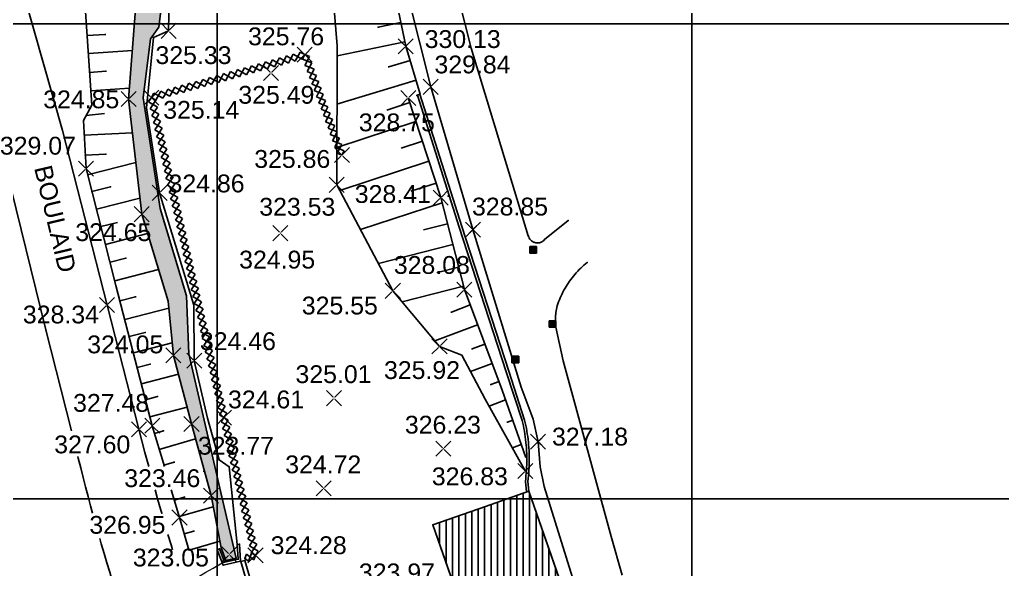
# Model space of a CAD drawing. Extents: x 109417 to 110207, y -57085 to -56659.
# Drawn here: x 109631.1 to 109734.6, y -56784.2 to -56726.3 of the extents above; entities that cross this region are included whole.
import ezdxf
from ezdxf.enums import TextEntityAlignment as Align

# ---------------------------------------------------------------- set-up
doc = ezdxf.new("R2010")
doc.units = 0
doc.header["$MEASUREMENT"] = 0
for name, color, linetype in [('Bati', 7, 'Continuous'), ('Canalisation', 7, 'Continuous'), ('CLOTURE', 7, 'Continuous'), ('colore lago', 131, 'Continuous'), ('Contorno lago', 150, 'Continuous'), ('Coordinate', 2, 'Continuous'), ('LIN018CO', 6, 'Continuous'), ('LIN035CO', 1, 'Continuous'), ('Scarpate', 2, 'Continuous'), ('TALUS', 7, 'Continuous'), ('TEXT035', 1, 'Continuous'), ('Voirie', 7, 'Continuous')]:
    doc.layers.add(name, color=color, linetype=linetype)
doc.styles.add('ARIAL', font='arial.ttf')

# ---------------------------------------------------------------- blocks, each defined once
blk = doc.blocks.new('GRILLAGE_NOUV')
at = {"color": 0}
for p, q in [((0.37, 0.39), (0, 0)), ((0.37, -0.39), (0, 0)), ((1.12, -0.39), (0.37, 0.39)), ((1.12, 0.39), (0.37, -0.39)), ((1.49, 0), (1.12, 0.39)), ((1.49, 0), (1.12, -0.39))]:
    blk.add_line(p, q, dxfattribs=at)
blk = doc.blocks.new('INVISIBLE')
at = {"color": 0}
for p, q in [((-0.04, 0), (0.04, 0)), ((0, -0.04), (0, 0.04))]:
    blk.add_line(p, q, dxfattribs=at)
at = {"flags": 1}
for tag, p in [('POINTNUMBER', (0, 0)), ('COMMENT', (0, -1.25))]:
    blk.add_attdef(tag, p, '', height=1, dxfattribs=at)
blk = doc.blocks.new('XCROSS')
at = {"color": 0}
for p, q in [((-0.37, -0.37), (0.37, 0.37)), ((0.37, -0.37), (-0.37, 0.37))]:
    blk.add_line(p, q, dxfattribs=at)
at = {"flags": 1}
for tag, p in [('POINTNUMBER', (0, 0)), ('COMMENT', (0, -1.25))]:
    blk.add_attdef(tag, p, '', height=1, dxfattribs=at)
blk = doc.blocks.new('PECH_AVALOIR')
at = {"color": 0}
for p, q in [((-0.36, 0.34), (0.35, 0.34)), ((-0.36, 0.34), (-0.36, -0.34)), ((-0.3, 0.29), (0.3, 0.29)), ((-0.3, 0.29), (-0.3, -0.29)), ((-0.16, 0.29), (-0.16, -0.29)), ((0, -0.29), (0, 0.29)), ((0.16, 0.29), (0.16, -0.29)), ((0.3, 0.29), (0.3, -0.29)), ((0.35, 0.34), (0.35, -0.34)), ((-0.36, -0.34), (0.35, -0.34)), ((-0.3, -0.29), (0.3, -0.29))]:
    blk.add_line(p, q, dxfattribs=at)
at = {"flags": 1}
for tag, p in [('POINTNUMBER', (0, 0)), ('COMMENT', (0, -1.25))]:
    blk.add_attdef(tag, p, '', height=1, dxfattribs=at)
blk = doc.blocks.new('quote')
at = {"layer": 'LIN018CO'}
for p, q in [((0.001, 0.001), (-0.001, -0.001)), ((0.001, -0.001), (-0.001, 0.001))]:
    blk.add_line(p, q, dxfattribs=at)
at = {"layer": 'LIN035CO'}
for p, q in [((-0.013, 0.013), (-0.106, 0.106)), ((0.106, 0.106), (0.013, 0.013)), ((-0.013, -0.013), (-0.106, -0.106)), ((0.106, -0.106), (0.013, -0.013))]:
    blk.add_line(p, q, dxfattribs=at)
at = {"layer": 'TEXT035', "style": 'ARIAL'}
blk.add_attdef('VALORE', text='', height=0.25, dxfattribs=at).set_placement((0, 0.33), align=Align.CENTER)

msp = doc.modelspace()

# ---------------------------------------------------------------- hatches: boundary and pattern name
at = {"layer": 'Bati'}
h = msp.add_hatch(dxfattribs=at)
h.set_pattern_fill('_VIDE', color=0, angle=-90, style=0, pattern_type=0)
h.set_pattern_definition([(270, (109341.3853, -57107.75), (0.6773333, -4e-16), [])])
h.paths.add_polyline_path([(109674.604, -56779.482), (109680.138, -56777.551), (109684.718, -56775.92), (109694.657, -56804.506), (109684.6, -56808.005), (109680.777, -56797.178)])
at = {"layer": 'colore lago', "linetype": 'Continuous', "lineweight": 0}
msp.add_hatch(color=256, dxfattribs=at).paths.add_polyline_path([(109646.391, -56721.691), (109643.77, -56721.375), (109643.253, -56725.663), (109642.552, -56734.662), (109643.941, -56746.778), (109646.728, -56755.941), (109647.272, -56761.639), (109649.178, -56768.857), (109651.243, -56776.393), (109652.296, -56781.887), (109652.79, -56783.231), (109653.892, -56782.98), (109652.362, -56776.542), (109650.414, -56767.985), (109648.9, -56761.484), (109648.652, -56755.356), (109645.865, -56746.193), (109644.071, -56734.545), (109644.845, -56728.334), (109645.741, -56727.075)])

# ---------------------------------------------------------------- linework, layer by layer
at = {"layer": 'Bati', "linetype": 'Continuous'}
for p, q in [((109673.233, -56734.16, 330.068), (109672.966, -56734.245, 330.068)), ((109677.38, -56748.15, 329.278), (109672.966, -56734.245, 330.068)), ((109677.646, -56748.064, 329.278), (109673.233, -56734.16, 330.068)), ((109682.594, -56763.29, 328.108), (109677.646, -56748.064, 329.278)), ((109682.328, -56763.377, 328.108), (109677.38, -56748.15, 329.278)), ((109678.816, -56748.396, 328.854), (109683.916, -56764.978, 327.602)), ((109682.328, -56763.377, 328.107), (109684.003, -56768.478, 327.669)), ((109684.26, -56768.442, 327.669), (109682.594, -56763.29, 328.108)), ((109683.916, -56764.978, 327.602), (109685.18, -56768.363, 327.335)), ((109684.34, -56774.896, 327.595), (109684.466, -56776.007, 327.595)), ((109684.599, -56774.907, 327.595), (109684.718, -56775.918, 327.595)), ((109680.138, -56777.551, 324.055), (109684.718, -56775.92, 326.712)), ((109684.718, -56775.92, 326.712), (109694.657, -56804.506, 324.266)), ((109674.604, -56779.482, 324.055), (109680.138, -56777.551, 324.055)), ((109680.777, -56797.178, 323.996), (109674.604, -56779.482, 324.055)), ((109651.885, -56782.094, 324.417), (109652.118, -56782.004, 324.417)), ((109652.505, -56783.703, 324.385), (109651.885, -56782.094, 324.417)), ((109652.661, -56783.413, 324.387), (109652.118, -56782.004, 324.417)), ((109654.244, -56781.516, 324.353), (109653.989, -56781.532, 324.335)), ((109653.994, -56781.531, 324.353), (109654.088, -56783.101, 324.397)), ((109654.244, -56781.516, 324.353), (109654.351, -56783.3, 324.403)), ((109654.088, -56783.101, 324.397), (109652.661, -56783.413, 324.387)), ((109654.379, -56783.347, 324.501), (109654.792, -56783.226, 324.501)), ((109656.591, -56789.366, 324.439), (109654.792, -56783.226, 324.501)), ((109654.351, -56783.3, 324.403), (109652.505, -56783.703, 324.385)), ((109656.18, -56789.492, 324.439), (109654.379, -56783.347, 324.501))]:
    msp.add_line(p, q, dxfattribs=at)
for points in [[(109684.34, -56774.896, 327.595), (109684.375, -56774.604, 327.598), (109684.406, -56774.312, 327.602), (109684.432, -56774.02, 327.605), (109684.454, -56773.727, 327.608), (109684.47, -56773.433, 327.612), (109684.482, -56773.14, 327.615), (109684.488, -56772.846, 327.618), (109684.49, -56772.552, 327.622), (109684.487, -56772.259, 327.625), (109684.479, -56771.965, 327.629), (109684.466, -56771.672, 327.632), (109684.448, -56771.378, 327.635), (109684.425, -56771.086, 327.639), (109684.398, -56770.793, 327.642), (109684.365, -56770.501, 327.646), (109684.328, -56770.21, 327.649), (109684.286, -56769.919, 327.652), (109684.239, -56769.629, 327.656), (109684.187, -56769.34, 327.659), (109684.13, -56769.052, 327.662), (109684.069, -56768.764, 327.666), (109684.003, -56768.478, 327.669)], [(109684.599, -56774.907, 327.595), (109684.635, -56774.613, 327.598), (109684.667, -56774.319, 327.602), (109684.693, -56774.024, 327.605), (109684.714, -56773.729, 327.608), (109684.731, -56773.434, 327.612), (109684.742, -56773.138, 327.615), (109684.749, -56772.842, 327.618), (109684.751, -56772.546, 327.622), (109684.748, -56772.25, 327.625), (109684.739, -56771.955, 327.629), (109684.726, -56771.659, 327.632), (109684.708, -56771.364, 327.635), (109684.686, -56771.069, 327.639), (109684.658, -56770.774, 327.642), (109684.625, -56770.48, 327.646), (109684.588, -56770.186, 327.649), (109684.545, -56769.893, 327.652), (109684.498, -56769.601, 327.656), (109684.446, -56769.31, 327.659), (109684.389, -56769.02, 327.662), (109684.327, -56768.73, 327.666), (109684.26, -56768.442, 327.669)], [(109674.604, -56779.482, 324.055), (109680.138, -56777.551, 324.055), (109684.718, -56775.92, 326.712), (109694.657, -56804.506, 324.266), (109684.6, -56808.005, 324.06), (109680.777, -56797.178, 323.996), (109674.604, -56779.482, 324.055)]]:
    msp.add_polyline3d(points, dxfattribs=at)
at = {"layer": 'Contorno lago', "linetype": 'Continuous', "elevation": 322.711, "flags": 128}
msp.add_lwpolyline([(109643.77, -56721.375), (109643.253, -56725.663), (109642.552, -56734.662), (109643.941, -56746.778), (109646.728, -56755.941), (109647.272, -56761.639), (109649.178, -56768.857), (109651.243, -56776.393), (109652.296, -56781.887), (109652.79, -56783.231), (109653.892, -56782.98), (109652.362, -56776.542), (109650.414, -56767.985), (109648.9, -56761.484), (109648.652, -56755.356), (109645.865, -56746.193), (109644.071, -56734.545), (109644.845, -56728.334), (109645.741, -56727.075), (109646.391, -56721.691)], dxfattribs=at)
at = {"layer": 'Coordinate'}
for p, q in [((109701.885, -56659.48), (109701.885, -56819.784)), ((109651.885, -56699.754), (109651.885, -57064.686)), ((109873.873, -56726.75), (109586.949, -56726.75)), ((109856.554, -56776.75), (109586.949, -56776.75))]:
    msp.add_line(p, q, dxfattribs=at)
at = {"layer": 'LIN018CO', "linetype": 'Continuous', "lineweight": 0}
msp.add_spline([(109639.581, -56794.654), (109649.145, -56793.113), (109646.221, -56790.282), (109653.023, -56783.158)], degree=3, dxfattribs=at)
at = {"layer": 'Scarpate', "linetype": 'Continuous'}
for p, q in [((109664.522, -56729.042, 326.333), (109663.307, -56714.046, 327.199)), ((109671.739, -56729.101, 330.13), (109670.041, -56720.79, 330.495)), ((109637.827, -56722.666, 329.462), (109638.684, -56735.284, 329.069)), ((109671.227, -56726.593, 330.24), (109668.853, -56727.078, 330.24)), ((109638.188, -56727.981, 329.296), (109640.101, -56727.851, 329.296)), ((109664.472, -56743.682, 325.527), (109664.522, -56729.042, 326.333)), ((109671.645, -56728.639, 330.15), (109664.519, -56730.095, 326.275)), ((109673.268, -56734.13, 329.691), (109671.739, -56729.101, 330.13)), ((109638.316, -56729.859, 329.238), (109642.951, -56729.544, 324.994)), ((109672.193, -56730.594, 330), (109669.947, -56731.277, 330)), ((109638.451, -56731.853, 329.176), (109640.165, -56731.736, 329.176)), ((109638.582, -56733.781, 329.116), (109642.642, -56733.505, 324.884)), ((109672.826, -56732.676, 329.818), (109664.501, -56735.207, 325.994)), ((109672.004, -56734.541, 328.747), (109675.432, -56745.03, 328.406)), ((109638.684, -56735.284, 329.069), (109637.802, -56736.922, 329.306)), ((109672.163, -56735.027, 328.731), (109669.733, -56735.821, 328.731)), ((109638.09, -56736.388, 329.229), (109640.022, -56736.162, 329.229)), ((109637.802, -56736.922, 329.306), (109638.068, -56741.977, 329.067)), ((109672.818, -56737.03, 328.666), (109664.486, -56739.754, 325.743)), ((109637.884, -56738.474, 329.233), (109642.959, -56738.207, 324.792)), ((109673.495, -56739.102, 328.599), (109671.275, -56739.828, 328.599)), ((109637.994, -56740.572, 329.133), (109640.161, -56740.458, 329.133)), ((109638.238, -56742.636, 329.026), (109643.317, -56741.332, 324.739)), ((109674.182, -56741.205, 328.53), (109664.787, -56744.276, 325.528)), ((109638.068, -56741.977, 329.067), (109641.225, -56754.271, 328.308)), ((109638.691, -56744.401, 328.917), (109640.641, -56743.901, 328.917)), ((109670.385, -56754.839, 325.553), (109664.472, -56743.682, 325.527)), ((109674.932, -56743.499, 328.456), (109672.281, -56744.365, 328.456)), ((109639.168, -56746.261, 328.802), (109643.747, -56745.086, 324.676)), ((109675.574, -56745.583, 328.388), (109666.97, -56748.395, 325.538)), ((109675.432, -56745.03, 328.406), (109677.92, -56754.718, 328.082)), ((109639.638, -56748.089, 328.69), (109641.383, -56747.641, 328.69)), ((109676.139, -56747.784, 328.314), (109673.627, -56748.429, 328.314)), ((109640.118, -56749.958, 328.574), (109644.561, -56748.816, 324.594)), ((109676.7, -56749.968, 328.241), (109668.869, -56751.979, 325.546)), ((109640.598, -56751.83, 328.459), (109642.258, -56751.404, 328.459)), ((109641.098, -56753.776, 328.339), (109645.71, -56752.592, 324.497)), ((109677.311, -56752.344, 328.161), (109675.102, -56752.912, 328.161)), ((109641.225, -56754.271, 328.308), (109645.046, -56769.045, 327.482)), ((109675.294, -56760.696, 325.918), (109670.385, -56754.839, 325.553)), ((109677.825, -56754.346, 328.094), (109671.363, -56756.005, 325.626)), ((109677.92, -56754.718, 328.082), (109681.908, -56765.29, 327.677)), ((109641.643, -56755.886, 328.218), (109643.294, -56755.462, 328.218)), ((109678.528, -56756.33, 328.02), (109676.544, -56757.079, 328.02)), ((109642.151, -56757.85, 328.108), (109646.797, -56756.657, 324.365)), ((109679.316, -56758.419, 327.94), (109674.81, -56760.119, 325.882)), ((109642.618, -56759.657, 328.007), (109644.294, -56759.227, 328.007)), ((109643.058, -56761.358, 327.912), (109647.145, -56760.308, 324.133)), ((109680.086, -56760.459, 327.862), (109678.754, -56760.962, 327.862)), ((109677.648, -56761.612, 326.649), (109675.294, -56760.696, 325.918)), ((109643.462, -56762.92, 327.824), (109644.835, -56762.568, 327.824)), ((109680.122, -56766.23, 326.83), (109677.648, -56761.612, 326.649)), ((109680.849, -56762.483, 327.785), (109678.575, -56763.341, 326.717)), ((109643.902, -56764.619, 327.729), (109647.795, -56763.619, 323.972)), ((109681.572, -56764.398, 327.711), (109680.72, -56764.72, 327.711)), ((109681.908, -56765.29, 327.677), (109684.39, -56772.396, 327.092)), ((109644.337, -56766.302, 327.635), (109645.609, -56765.975, 327.635)), ((109680.122, -56766.23, 326.83), (109684.336, -56773.806, 326.832)), ((109682.266, -56766.314, 327.593), (109680.533, -56766.968, 326.83)), ((109644.8, -56768.094, 327.535), (109648.712, -56767.09, 323.838)), ((109683.015, -56768.459, 327.416), (109682.444, -56768.675, 327.416)), ((109646.319, -56773.335, 327.246), (109645.046, -56769.045, 327.482)), ((109645.287, -56769.857, 327.437), (109646.214, -56769.582, 327.437)), ((109645.789, -56771.55, 327.344), (109649.606, -56770.418, 323.707)), ((109683.912, -56771.025, 327.205), (109682.984, -56771.375, 326.831)), ((109646.275, -56773.186, 327.254), (109647.368, -56772.864, 327.254)), ((109650.401, -56773.87, 323.701), (109650.54, -56773.828, 323.568)), ((109647.909, -56778.698, 326.95), (109647.05, -56775.8, 327.11)), ((109647.37, -56776.879, 327.05), (109648.522, -56776.539, 327.05)), ((109647.877, -56778.591, 326.956), (109651.473, -56777.592, 323.43)), ((109648.912, -56782.095, 326.722), (109647.909, -56778.698, 326.95)), ((109648.419, -56780.424, 326.834), (109649.433, -56780.125, 326.834)), ((109648.928, -56782.152, 326.718), (109652.164, -56781.197, 323.329))]:
    msp.add_line(p, q, dxfattribs=at)
at = {"layer": 'TALUS', "linetype": 'Continuous'}
for p, q in [((109647.036, -56715.099, 325.708), (109646.764, -56727.478, 325.331)), ((109645.178, -56728.19, 325.132), (109644.431, -56735.588, 325.182)), ((109646.764, -56727.478, 325.331), (109645.178, -56728.19, 325.132)), ((109644.431, -56735.588, 325.182), (109645.818, -56744.523, 324.865)), ((109645.818, -56744.523, 324.865), (109649.432, -56756.342, 324.589)), ((109649.432, -56756.342, 324.589), (109649.467, -56762.196, 324.462)), ((109649.467, -56762.196, 324.462), (109650.861, -56768.237, 324.4)), ((109650.861, -56768.237, 324.4), (109652.086, -56772.645, 324.27)), ((109652.086, -56772.645, 324.27), (109653.145, -56773.357, 324.649)), ((109653.145, -56773.357, 324.649), (109653.989, -56781.532, 324.335))]:
    msp.add_line(p, q, dxfattribs=at)
at = {"layer": 'Voirie', "linetype": 'Continuous'}
for p, q in [((109671.65, -56722.426, 330.501), (109674.374, -56733.375, 329.841)), ((109635.594, -56737.957, 329.362), (109631.444, -56723.327, 330.178)), ((109677.103, -56723.313, 330.247), (109678.623, -56729.289, 329.914)), ((109678.623, -56729.289, 329.914), (109684.651, -56749.051, 328.718)), ((109674.374, -56733.375, 329.841), (109678.816, -56748.396, 328.854)), ((109640.285, -56756.341, 328.338), (109635.594, -56737.957, 329.362)), ((109629.657, -56741.982, 329.29), (109633.846, -56758.962, 328.435)), ((109686.359, -56749.453, 328.764), (109688.859, -56747.435, 329.215)), ((109640.285, -56756.341, 328.338), (109643.642, -56769.418, 327.602)), ((109633.846, -56758.962, 328.435), (109636.538, -56769.575, 327.914)), ((109688.322, -56762.221, 327.774), (109687.556, -56758.675, 328.056)), ((109693.378, -56780.688, 326.233), (109688.322, -56762.221, 327.774)), ((109685.18, -56768.363, 327.335), (109685.68, -56770.727, 327.182)), ((109685.68, -56770.727, 327.182), (109685.896, -56773.37, 326.983)), ((109685.896, -56773.37, 326.983), (109686.318, -56775.435, 326.82)), ((109686.318, -56775.435, 326.82), (109690.309, -56788.189, 325.699)), ((109694.537, -56784.769, 325.88), (109693.378, -56780.688, 326.233))]:
    msp.add_line(p, q, dxfattribs=at)
for points in [[(109684.651, -56749.051, 328.718), (109684.69, -56749.172, 328.72), (109684.744, -56749.287, 328.722), (109684.812, -56749.394, 328.724), (109684.893, -56749.492, 328.727), (109684.987, -56749.578, 328.73), (109685.09, -56749.652, 328.733), (109685.202, -56749.712, 328.736), (109685.321, -56749.756, 328.739), (109685.445, -56749.785, 328.743), (109685.571, -56749.798, 328.746), (109685.698, -56749.795, 328.749), (109685.824, -56749.775, 328.752), (109685.946, -56749.74, 328.755), (109686.062, -56749.689, 328.758), (109686.171, -56749.623, 328.76), (109686.271, -56749.544, 328.762), (109686.359, -56749.453, 328.764)], [(109690.838, -56751.856, 329.01), (109690.666, -56752, 328.98), (109690.497, -56752.148, 328.95), (109690.331, -56752.3, 328.92), (109690.168, -56752.455, 328.889), (109690.009, -56752.614, 328.859), (109689.854, -56752.777, 328.828), (109689.703, -56752.943, 328.797), (109689.555, -56753.113, 328.766), (109689.411, -56753.285, 328.735), (109689.271, -56753.461, 328.704), (109689.136, -56753.64, 328.673), (109689.004, -56753.823, 328.642), (109688.876, -56754.008, 328.611), (109688.753, -56754.196, 328.58), (109688.634, -56754.386, 328.549), (109688.519, -56754.579, 328.518), (109688.408, -56754.775, 328.487), (109688.302, -56754.973, 328.456), (109688.201, -56755.174, 328.425), (109688.104, -56755.377, 328.394), (109688.012, -56755.582, 328.364), (109687.924, -56755.789, 328.333), (109687.841, -56755.998, 328.303), (109687.763, -56756.209, 328.273), (109687.689, -56756.421, 328.243)], [(109687.689, -56756.421, 328.243), (109687.651, -56756.591, 328.229), (109687.618, -56756.763, 328.214), (109687.589, -56756.935, 328.2), (109687.564, -56757.108, 328.186), (109687.545, -56757.281, 328.171), (109687.53, -56757.455, 328.157), (109687.519, -56757.629, 328.142), (109687.514, -56757.804, 328.128), (109687.513, -56757.978, 328.113), (109687.517, -56758.153, 328.099), (109687.525, -56758.327, 328.085), (109687.538, -56758.501, 328.07), (109687.556, -56758.675, 328.056)], [(109643.642, -56769.418, 327.602), (109643.959, -56770.64, 327.53), (109644.28, -56771.861, 327.457), (109644.606, -56773.08, 327.385), (109644.675, -56773.335, 327.37)], [(109637.216, -56772.291, 327.777), (109637.257, -56772.463, 327.768), (109637.506, -56773.471, 327.715), (109637.759, -56774.477, 327.661), (109638.017, -56775.482, 327.607), (109638.281, -56776.486, 327.553), (109638.549, -56777.488, 327.5), (109638.76, -56778.261, 327.458)], [(109645.353, -56775.8, 327.224), (109645.614, -56776.73, 327.168), (109645.96, -56777.944, 327.096), (109646.052, -56778.261, 327.077)], [(109639.507, -56780.915, 327.315), (109639.672, -56781.485, 327.285), (109639.965, -56782.48, 327.231), (109640.263, -56783.474, 327.177), (109640.566, -56784.467, 327.123), (109640.874, -56785.458, 327.07), (109641.187, -56786.447, 327.016), (109641.505, -56787.435, 326.962), (109641.828, -56788.421, 326.908), (109642.156, -56789.406, 326.855), (109642.488, -56790.389, 326.801)], [(109646.702, -56780.483, 326.945), (109647.028, -56781.578, 326.879), (109647.185, -56782.095, 326.848)]]:
    msp.add_polyline3d(points, dxfattribs=at)

# ---------------------------------------------------------------- block references
ref = msp.add_blockref('quote', (109646.764, -56727.478, 325.331), dxfattribs=dict(xscale=7.500000000000001, yscale=7.500000000000001, zscale=7.500000000000001, rotation=6.832412538883198e-07))
ref.add_attrib('VALORE', '325.33', dxfattribs={"layer": 'TEXT035', "height": 1.875, "rotation": 0, "style": 'ARIAL'}).set_placement((109649.386, -56730.972, 325.331), align=Align.CENTER)
ref = msp.add_blockref('quote', (109661.107, -56729.984, 325.763), dxfattribs=dict(xscale=7.500000000000001, yscale=7.500000000000001, zscale=7.500000000000001, rotation=6.832412538883198e-07))
ref.add_attrib('VALORE', '325.76', dxfattribs={"layer": 'TEXT035', "height": 1.875, "rotation": 0, "style": 'ARIAL'}).set_placement((109659.141, -56728.996, 325.763), align=Align.CENTER)
ref = msp.add_blockref('quote', (109671.739, -56729.101, 330.13), dxfattribs=dict(xscale=7.500000000000001, yscale=7.500000000000001, zscale=7.500000000000001, rotation=6.832412538883198e-07))
ref.add_attrib('VALORE', '330.13', dxfattribs={"layer": 'TEXT035', "height": 1.875, "rotation": 0, "style": 'ARIAL'}).set_placement((109677.743, -56729.281, 330.13), align=Align.CENTER)
ref = msp.add_blockref('quote', (109674.374, -56733.375, 329.841), dxfattribs=dict(xscale=7.500000000000001, yscale=7.500000000000001, zscale=7.500000000000001, rotation=6.832412538883198e-07))
ref.add_attrib('VALORE', '329.84', dxfattribs={"layer": 'TEXT035', "height": 1.875, "rotation": 0, "style": 'ARIAL'}).set_placement((109678.771, -56731.955, 329.841), align=Align.CENTER)
ref = msp.add_blockref('quote', (109657.55, -56731.909, 325.487), dxfattribs=dict(xscale=7.500000000000001, yscale=7.500000000000001, zscale=7.500000000000001, rotation=6.832412538883198e-07))
ref.add_attrib('VALORE', '325.49', dxfattribs={"layer": 'TEXT035', "height": 1.875, "rotation": 0, "style": 'ARIAL'}).set_placement((109658.117, -56735.149, 325.487), align=Align.CENTER)
ref = msp.add_blockref('quote', (109642.552, -56734.662, 324.852), dxfattribs=dict(xscale=7.500000000000001, yscale=7.500000000000001, zscale=7.500000000000001, rotation=6.832412538883198e-07))
ref.add_attrib('VALORE', '324.85', dxfattribs={"layer": 'TEXT035', "height": 1.875, "rotation": 0, "style": 'ARIAL'}).set_placement((109637.565, -56735.627, 324.852), align=Align.CENTER)
ref = msp.add_blockref('quote', (109644.958, -56734.504, 325.138), dxfattribs=dict(xscale=7.500000000000001, yscale=7.500000000000001, zscale=7.500000000000001, rotation=6.832412538883198e-07))
ref.add_attrib('VALORE', '325.14', dxfattribs={"layer": 'TEXT035', "height": 1.875, "rotation": 0, "style": 'ARIAL'}).set_placement((109650.205, -56736.726, 325.138), align=Align.CENTER)
ref = msp.add_blockref('quote', (109638.068, -56741.977, 329.067), dxfattribs=dict(xscale=7.500000000000001, yscale=7.500000000000001, zscale=7.500000000000001, rotation=6.832412538883198e-07))
ref.add_attrib('VALORE', '329.07', dxfattribs={"layer": 'TEXT035', "height": 1.875, "rotation": 0, "style": 'ARIAL'}).set_placement((109633.003, -56740.506, 329.067), align=Align.CENTER)
ref = msp.add_blockref('quote', (109665.019, -56740.555, 325.859), dxfattribs=dict(xscale=7.500000000000001, yscale=7.500000000000001, zscale=7.500000000000001, rotation=6.832412538883198e-07))
ref.add_attrib('VALORE', '325.86', dxfattribs={"layer": 'TEXT035', "height": 1.875, "rotation": 0, "style": 'ARIAL'}).set_placement((109659.79, -56741.899, 325.859), align=Align.CENTER)
ref = msp.add_blockref('quote', (109645.818, -56744.523, 324.865), dxfattribs=dict(xscale=7.500000000000001, yscale=7.500000000000001, zscale=7.500000000000001, rotation=6.832412538883198e-07))
ref.add_attrib('VALORE', '324.86', dxfattribs={"layer": 'TEXT035', "height": 1.875, "rotation": 0, "style": 'ARIAL'}).set_placement((109650.763, -56744.479, 324.865), align=Align.CENTER)
ref = msp.add_blockref('quote', (109664.472, -56743.682, 325.527), dxfattribs=dict(xscale=7.500000000000001, yscale=7.500000000000001, zscale=7.500000000000001, rotation=6.832412538883198e-07))
ref.add_attrib('VALORE', '323.53', dxfattribs={"layer": 'TEXT035', "height": 1.875, "rotation": 0, "style": 'ARIAL'}).set_placement((109660.32, -56746.931, 325.527), align=Align.CENTER)
ref = msp.add_blockref('quote', (109643.941, -56746.778, 324.647), dxfattribs=dict(xscale=7.500000000000001, yscale=7.500000000000001, zscale=7.500000000000001, rotation=6.832412538883198e-07))
ref.add_attrib('VALORE', '324.65', dxfattribs={"layer": 'TEXT035', "height": 1.875, "rotation": 0, "style": 'ARIAL'}).set_placement((109640.942, -56749.607, 324.647), align=Align.CENTER)
ref = msp.add_blockref('quote', (109678.816, -56748.396, 328.854), dxfattribs=dict(xscale=7.500000000000001, yscale=7.500000000000001, zscale=7.500000000000001, rotation=6.832412538883198e-07))
ref.add_attrib('VALORE', '328.85', dxfattribs={"layer": 'TEXT035', "height": 1.875, "rotation": 0, "style": 'ARIAL'}).set_placement((109682.726, -56746.913, 328.854), align=Align.CENTER)
ref = msp.add_blockref('quote', (109658.541, -56748.771, 324.948), dxfattribs=dict(xscale=7.500000000000001, yscale=7.500000000000001, zscale=7.500000000000001, rotation=6.832412538883198e-07))
ref.add_attrib('VALORE', '324.95', dxfattribs={"layer": 'TEXT035', "height": 1.875, "rotation": 0, "style": 'ARIAL'}).set_placement((109658.2, -56752.493, 324.948), align=Align.CENTER)
ref = msp.add_blockref('quote', (109677.92, -56754.718, 328.082), dxfattribs=dict(xscale=7.500000000000001, yscale=7.500000000000001, zscale=7.500000000000001, rotation=6.832412538883198e-07))
ref.add_attrib('VALORE', '328.08', dxfattribs={"layer": 'TEXT035', "height": 1.875, "rotation": 0, "style": 'ARIAL'}).set_placement((109674.493, -56753.058, 328.082), align=Align.CENTER)
ref = msp.add_blockref('quote', (109670.385, -56754.839, 325.553), dxfattribs=dict(xscale=7.500000000000001, yscale=7.500000000000001, zscale=7.500000000000001, rotation=6.832412538883198e-07))
ref.add_attrib('VALORE', '325.55', dxfattribs={"layer": 'TEXT035', "height": 1.875, "rotation": 0, "style": 'ARIAL'}).set_placement((109664.8, -56757.329, 325.553), align=Align.CENTER)
ref = msp.add_blockref('quote', (109640.285, -56756.341, 328.338), dxfattribs=dict(xscale=7.500000000000001, yscale=7.500000000000001, zscale=7.500000000000001, rotation=6.832412538883198e-07))
ref.add_attrib('VALORE', '328.34', dxfattribs={"layer": 'TEXT035', "height": 1.875, "rotation": 0, "style": 'ARIAL'}).set_placement((109635.423, -56758.273, 328.338), align=Align.CENTER)
ref = msp.add_blockref('quote', (109649.467, -56762.196, 324.462), dxfattribs=dict(xscale=7.500000000000001, yscale=7.500000000000001, zscale=7.500000000000001, rotation=6.832412538883198e-07))
ref.add_attrib('VALORE', '324.46', dxfattribs={"layer": 'TEXT035', "height": 1.875, "rotation": 0, "style": 'ARIAL'}).set_placement((109654.066, -56761.082, 324.462), align=Align.CENTER)
ref = msp.add_blockref('quote', (109647.272, -56761.639, 324.049), dxfattribs=dict(xscale=7.500000000000001, yscale=7.500000000000001, zscale=7.500000000000001, rotation=6.832412538883198e-07))
ref.add_attrib('VALORE', '324.05', dxfattribs={"layer": 'TEXT035', "height": 1.875, "rotation": 0, "style": 'ARIAL'}).set_placement((109642.203, -56761.419, 324.049), align=Align.CENTER)
ref = msp.add_blockref('quote', (109675.294, -56760.696, 325.918), dxfattribs=dict(xscale=7.500000000000001, yscale=7.500000000000001, zscale=7.500000000000001, rotation=6.832412538883198e-07))
ref.add_attrib('VALORE', '325.92', dxfattribs={"layer": 'TEXT035', "height": 1.875, "rotation": 0, "style": 'ARIAL'}).set_placement((109673.457, -56764.123, 325.918), align=Align.CENTER)
ref = msp.add_blockref('quote', (109664.179, -56766.142, 325.011), dxfattribs=dict(xscale=7.500000000000001, yscale=7.500000000000001, zscale=7.500000000000001, rotation=6.832412538883198e-07))
ref.add_attrib('VALORE', '325.01', dxfattribs={"layer": 'TEXT035', "height": 1.875, "rotation": 0, "style": 'ARIAL'}).set_placement((109664.133, -56764.554, 325.011), align=Align.CENTER)
ref = msp.add_blockref('quote', (109645.046, -56769.045, 327.482), dxfattribs=dict(xscale=7.500000000000001, yscale=7.500000000000001, zscale=7.500000000000001, rotation=6.832412538883198e-07))
ref.add_attrib('VALORE', '327.48', dxfattribs={"layer": 'TEXT035', "height": 1.875, "rotation": 0, "style": 'ARIAL'}).set_placement((109640.714, -56767.574, 327.482), align=Align.CENTER)
ref = msp.add_blockref('quote', (109652.589, -56768.184, 324.61), dxfattribs=dict(xscale=7.500000000000001, yscale=7.500000000000001, zscale=7.500000000000001, rotation=6.832412538883198e-07))
ref.add_attrib('VALORE', '324.61', dxfattribs={"layer": 'TEXT035', "height": 1.875, "rotation": 0, "style": 'ARIAL'}).set_placement((109657.032, -56767.213, 324.61), align=Align.CENTER)
ref = msp.add_blockref('quote', (109643.642, -56769.418, 327.602), dxfattribs=dict(xscale=7.500000000000001, yscale=7.500000000000001, zscale=7.500000000000001, rotation=6.832412538883198e-07))
ref.add_attrib('VALORE', '327.60', dxfattribs={"layer": 'TEXT035', "height": 1.875, "rotation": 0, "style": 'ARIAL'}).set_placement((109638.727, -56771.947, 327.602), align=Align.CENTER)
ref = msp.add_blockref('quote', (109649.178, -56768.857, 323.77), dxfattribs=dict(xscale=7.500000000000001, yscale=7.500000000000001, zscale=7.500000000000001, rotation=6.832412538883198e-07))
ref.add_attrib('VALORE', '323.77', dxfattribs={"layer": 'TEXT035', "height": 1.875, "rotation": 0, "style": 'ARIAL'}).set_placement((109653.853, -56772.087, 323.77), align=Align.CENTER)
ref = msp.add_blockref('quote', (109675.7, -56771.458, 326.235), dxfattribs=dict(xscale=7.500000000000001, yscale=7.500000000000001, zscale=7.500000000000001, rotation=6.832412538883198e-07))
ref.add_attrib('VALORE', '326.23', dxfattribs={"layer": 'TEXT035', "height": 1.875, "rotation": 0, "style": 'ARIAL'}).set_placement((109675.654, -56769.87, 326.235), align=Align.CENTER)
ref = msp.add_blockref('quote', (109685.68, -56770.727, 327.182), dxfattribs=dict(xscale=7.500000000000001, yscale=7.500000000000001, zscale=7.500000000000001, rotation=6.832412538883198e-07))
ref.add_attrib('VALORE', '327.18', dxfattribs={"layer": 'TEXT035', "height": 1.875, "rotation": 0, "style": 'ARIAL'}).set_placement((109691.15, -56771.125, 327.182), align=Align.CENTER)
ref = msp.add_blockref('quote', (109663.098, -56775.635, 324.722), dxfattribs=dict(xscale=7.500000000000001, yscale=7.500000000000001, zscale=7.500000000000001, rotation=6.832412538883198e-07))
ref.add_attrib('VALORE', '324.72', dxfattribs={"layer": 'TEXT035', "height": 1.875, "rotation": 0, "style": 'ARIAL'}).set_placement((109663.052, -56774.047, 324.722), align=Align.CENTER)
ref = msp.add_blockref('quote', (109651.243, -56776.393, 323.464), dxfattribs=dict(xscale=7.500000000000001, yscale=7.500000000000001, zscale=7.500000000000001, rotation=6.832412538883198e-07))
ref.add_attrib('VALORE', '323.46', dxfattribs={"layer": 'TEXT035', "height": 1.875, "rotation": 0, "style": 'ARIAL'}).set_placement((109646.103, -56775.502, 323.464), align=Align.CENTER)
ref = msp.add_blockref('quote', (109684.336, -56773.806, 326.832), dxfattribs=dict(xscale=7.500000000000001, yscale=7.500000000000001, zscale=7.500000000000001, rotation=6.832412538883198e-07))
ref.add_attrib('VALORE', '326.83', dxfattribs={"layer": 'TEXT035', "height": 1.875, "rotation": 0, "style": 'ARIAL'}).set_placement((109678.495, -56775.309, 326.832), align=Align.CENTER)
ref = msp.add_blockref('quote', (109647.909, -56778.698, 326.95), dxfattribs=dict(xscale=7.500000000000001, yscale=7.500000000000001, zscale=7.500000000000001, rotation=6.832412538883198e-07))
ref.add_attrib('VALORE', '326.95', dxfattribs={"layer": 'TEXT035', "height": 1.875, "rotation": 0, "style": 'ARIAL'}).set_placement((109642.431, -56780.415, 326.95), align=Align.CENTER)
ref = msp.add_blockref('quote', (109655.917, -56782.689, 324.276), dxfattribs=dict(xscale=7.500000000000001, yscale=7.500000000000001, zscale=7.500000000000001, rotation=6.832412538883198e-07))
ref.add_attrib('VALORE', '324.28', dxfattribs={"layer": 'TEXT035', "height": 1.875, "rotation": 0, "style": 'ARIAL'}).set_placement((109661.519, -56782.558, 324.276), align=Align.CENTER)
ref = msp.add_blockref('quote', (109653.167, -56782.594), dxfattribs=dict(xscale=7.500000000000001, yscale=7.500000000000001, zscale=7.500000000000001, rotation=6.832412538883198e-07))
ref.add_attrib('VALORE', '323.05', dxfattribs={"layer": 'TEXT035', "height": 1.875, "rotation": 0, "style": 'ARIAL'}).set_placement((109647.007, -56783.855), align=Align.CENTER)
ref = msp.add_blockref('quote', (109665.545, -56785.97, 323.97), dxfattribs=dict(xscale=7.500000000000001, yscale=7.500000000000001, zscale=7.500000000000001, rotation=6.832412538883198e-07))
ref.add_attrib('VALORE', '323.97', dxfattribs={"layer": 'TEXT035', "height": 1.875, "rotation": 0, "style": 'ARIAL'}).set_placement((109670.816, -56785.418, 323.97), align=Align.CENTER)
at = {"layer": 'Bati', "color": 1}
for p in [(109672.903, -56734.288, 329.01), (109676.221, -56744.863, 328.546), (109679.671, -56755.319, 328.329)]:
    msp.add_blockref('INVISIBLE', p, dxfattribs=at)
at = {"layer": 'Bati'}
for p in [(109672.966, -56734.245, 330.068), (109673.233, -56734.16, 330.068), (109677.646, -56748.064, 329.278), (109677.38, -56748.15, 329.278), (109682.328, -56763.377, 328.107), (109682.328, -56763.377, 328.108), (109682.594, -56763.29, 328.108), (109684.003, -56768.478, 327.669), (109684.26, -56768.442, 327.669), (109684.472, -56771.814, 327.533), (109684.733, -56771.801, 327.532), (109684.34, -56774.896, 327.595), (109684.599, -56774.907, 327.595), (109684.466, -56776.007, 327.595), (109684.718, -56775.918, 327.595), (109684.718, -56775.92, 326.712), (109680.138, -56777.551, 324.055), (109674.604, -56779.482, 324.055), (109651.885, -56782.094, 324.417), (109652.118, -56782.004, 324.417), (109653.994, -56781.531, 324.353), (109654.244, -56781.516, 324.353), (109654.088, -56783.101, 324.397), (109654.351, -56783.3, 324.403), (109654.792, -56783.226, 324.501), (109652.505, -56783.703, 324.385), (109652.661, -56783.413, 324.387), (109654.379, -56783.347, 324.501)]:
    msp.add_blockref('INVISIBLE', p, dxfattribs=at)
at = {"layer": 'Bati', "linetype": 'Continuous'}
msp.add_blockref('INVISIBLE', (109683.916, -56764.978, 327.602), dxfattribs=at)
at = {"layer": 'Canalisation'}
for p in [(109685.16, -56750.525, 328.62), (109687.217, -56758.341, 328.094), (109683.289, -56762.073, 327.845)]:
    msp.add_blockref('PECH_AVALOIR', p, dxfattribs=at)
at = {"layer": 'CLOTURE', "row_count": 1, "row_spacing": 0}
for p, xscale, rotation, column_count, column_spacing in [((109644.958, -56734.504, 325.138), 1.025070571377685, 15.63658748400421, 11, 1.524512118136433), ((109661.107, -56729.984, 325.763), 0.9473705169645606, 290.307953855701, 8, 1.408954538169184), ((109652.589, -56768.184, 324.61), 1.009573213825115, 102.7661725752837, 23, 1.501464037264413), ((109655.917, -56782.689, 324.276), 1.00064708525082, 102.9221851355186, 10, 1.488188862342023)]:
    msp.add_blockref('GRILLAGE_NOUV', p, dxfattribs=dict(at, xscale=xscale, rotation=rotation, column_count=column_count, column_spacing=column_spacing))
at = {"layer": 'CLOTURE', "xscale": 0.7870109787433363, "rotation": 15.66298735297488}
msp.add_blockref('GRILLAGE_NOUV', (109654.79, -56783.005, 324.377), dxfattribs=at)
at = {"layer": 'CLOTURE'}
msp.add_blockref('INVISIBLE', (109654.79, -56783.005, 324.377), dxfattribs=at)
at = {"layer": 'Scarpate', "linetype": 'Continuous'}
for p in [(109668.853, -56727.078, 330.24), (109671.227, -56726.593, 330.24), (109638.188, -56727.981, 329.296), (109640.101, -56727.851, 329.296), (109638.316, -56729.859, 329.238), (109669.947, -56731.277, 330), (109638.451, -56731.853, 329.176), (109640.165, -56731.736, 329.176), (109638.582, -56733.781, 329.116), (109638.09, -56736.388, 329.229), (109637.802, -56736.922, 329.306), (109637.994, -56740.572, 329.133), (109640.161, -56740.458, 329.133), (109640.641, -56743.901, 328.917), (109674.932, -56743.499, 328.456), (109638.691, -56744.401, 328.917), (109639.168, -56746.261, 328.802), (109639.638, -56748.089, 328.69), (109640.118, -56749.958, 328.574), (109640.598, -56751.83, 328.459), (109642.258, -56751.404, 328.459), (109675.102, -56752.912, 328.161), (109677.311, -56752.344, 328.161), (109641.643, -56755.886, 328.218), (109643.294, -56755.462, 328.218), (109678.528, -56756.33, 328.02), (109676.544, -56757.079, 328.02), (109642.151, -56757.85, 328.108), (109679.316, -56758.419, 327.94), (109644.294, -56759.227, 328.007), (109642.618, -56759.657, 328.007), (109643.058, -56761.358, 327.912), (109678.754, -56760.962, 327.862), (109644.835, -56762.568, 327.824), (109677.648, -56761.612, 326.649), (109680.849, -56762.483, 327.785), (109643.902, -56764.619, 327.729), (109680.72, -56764.72, 327.711), (109644.337, -56766.302, 327.635), (109645.609, -56765.975, 327.635), (109682.266, -56766.314, 327.593), (109644.8, -56768.094, 327.535), (109682.444, -56768.675, 327.416), (109646.214, -56769.582, 327.437), (109645.789, -56771.55, 327.344), (109647.368, -56772.864, 327.254), (109646.275, -56773.186, 327.254), (109647.37, -56776.879, 327.05), (109649.433, -56780.125, 326.834), (109648.928, -56782.152, 326.718)]:
    msp.add_blockref('INVISIBLE', p, dxfattribs=at)
ref = msp.add_blockref('quote', (109672.004, -56734.541, 328.747), dxfattribs=dict(at, xscale=7.500000000000001, yscale=7.500000000000001, zscale=7.500000000000001, rotation=6.832412538883198e-07))
ref.add_attrib('VALORE', '328.75', dxfattribs={"layer": 'TEXT035', "height": 1.875, "rotation": 0, "style": 'ARIAL'}).set_placement((109670.804, -56738.049, 328.747), align=Align.CENTER)
ref = msp.add_blockref('quote', (109675.432, -56745.03, 328.406), dxfattribs=dict(at, xscale=7.500000000000001, yscale=7.500000000000001, zscale=7.500000000000001, rotation=6.832412538883198e-07))
ref.add_attrib('VALORE', '328.41', dxfattribs={"layer": 'TEXT035', "height": 1.875, "rotation": 0, "style": 'ARIAL'}).set_placement((109670.38, -56745.59, 328.406), align=Align.CENTER)
at = {"layer": 'TALUS'}
for p in [(109645.178, -56728.19, 325.132), (109644.431, -56735.588, 325.182), (109649.432, -56756.342, 324.589), (109652.086, -56772.645, 324.27), (109653.145, -56773.357, 324.649), (109653.989, -56781.532, 324.335)]:
    msp.add_blockref('INVISIBLE', p, dxfattribs=at)
at = {"layer": 'Voirie'}
for name, p in [('INVISIBLE', (109678.623, -56729.289, 329.914)), ('INVISIBLE', (109635.594, -56737.957, 329.362)), ('XCROSS', (109678.816, -56748.396, 328.854)), ('INVISIBLE', (109688.859, -56747.435, 329.215)), ('INVISIBLE', (109684.651, -56749.051, 328.718)), ('INVISIBLE', (109685.226, -56749.722, 328.694)), ('INVISIBLE', (109686.359, -56749.453, 328.764)), ('INVISIBLE', (109690.838, -56751.856, 329.01)), ('INVISIBLE', (109688.785, -56754.145, 328.58)), ('INVISIBLE', (109687.539, -56757.337, 328.134)), ('INVISIBLE', (109687.689, -56756.421, 328.243)), ('INVISIBLE', (109633.846, -56758.962, 328.435)), ('INVISIBLE', (109687.556, -56758.675, 328.056)), ('INVISIBLE', (109688.322, -56762.221, 327.774)), ('INVISIBLE', (109685.18, -56768.363, 327.335)), ('XCROSS', (109685.68, -56770.727, 327.182)), ('INVISIBLE', (109685.896, -56773.37, 326.983)), ('INVISIBLE', (109686.318, -56775.435, 326.82)), ('INVISIBLE', (109646.045, -56778.239, 327.13)), ('INVISIBLE', (109693.378, -56780.688, 326.233))]:
    msp.add_blockref(name, p, dxfattribs=at)

# ---------------------------------------------------------------- texts
at = {"layer": 'TEXT035', "linetype": 'Continuous', "lineweight": 0, "style": 'ARIAL'}
msp.add_text('BOULAID', height=1.875, rotation=283.34694, dxfattribs=at).set_placement((109632.592, -56741.891))

doc.saveas('drawing.dxf')
